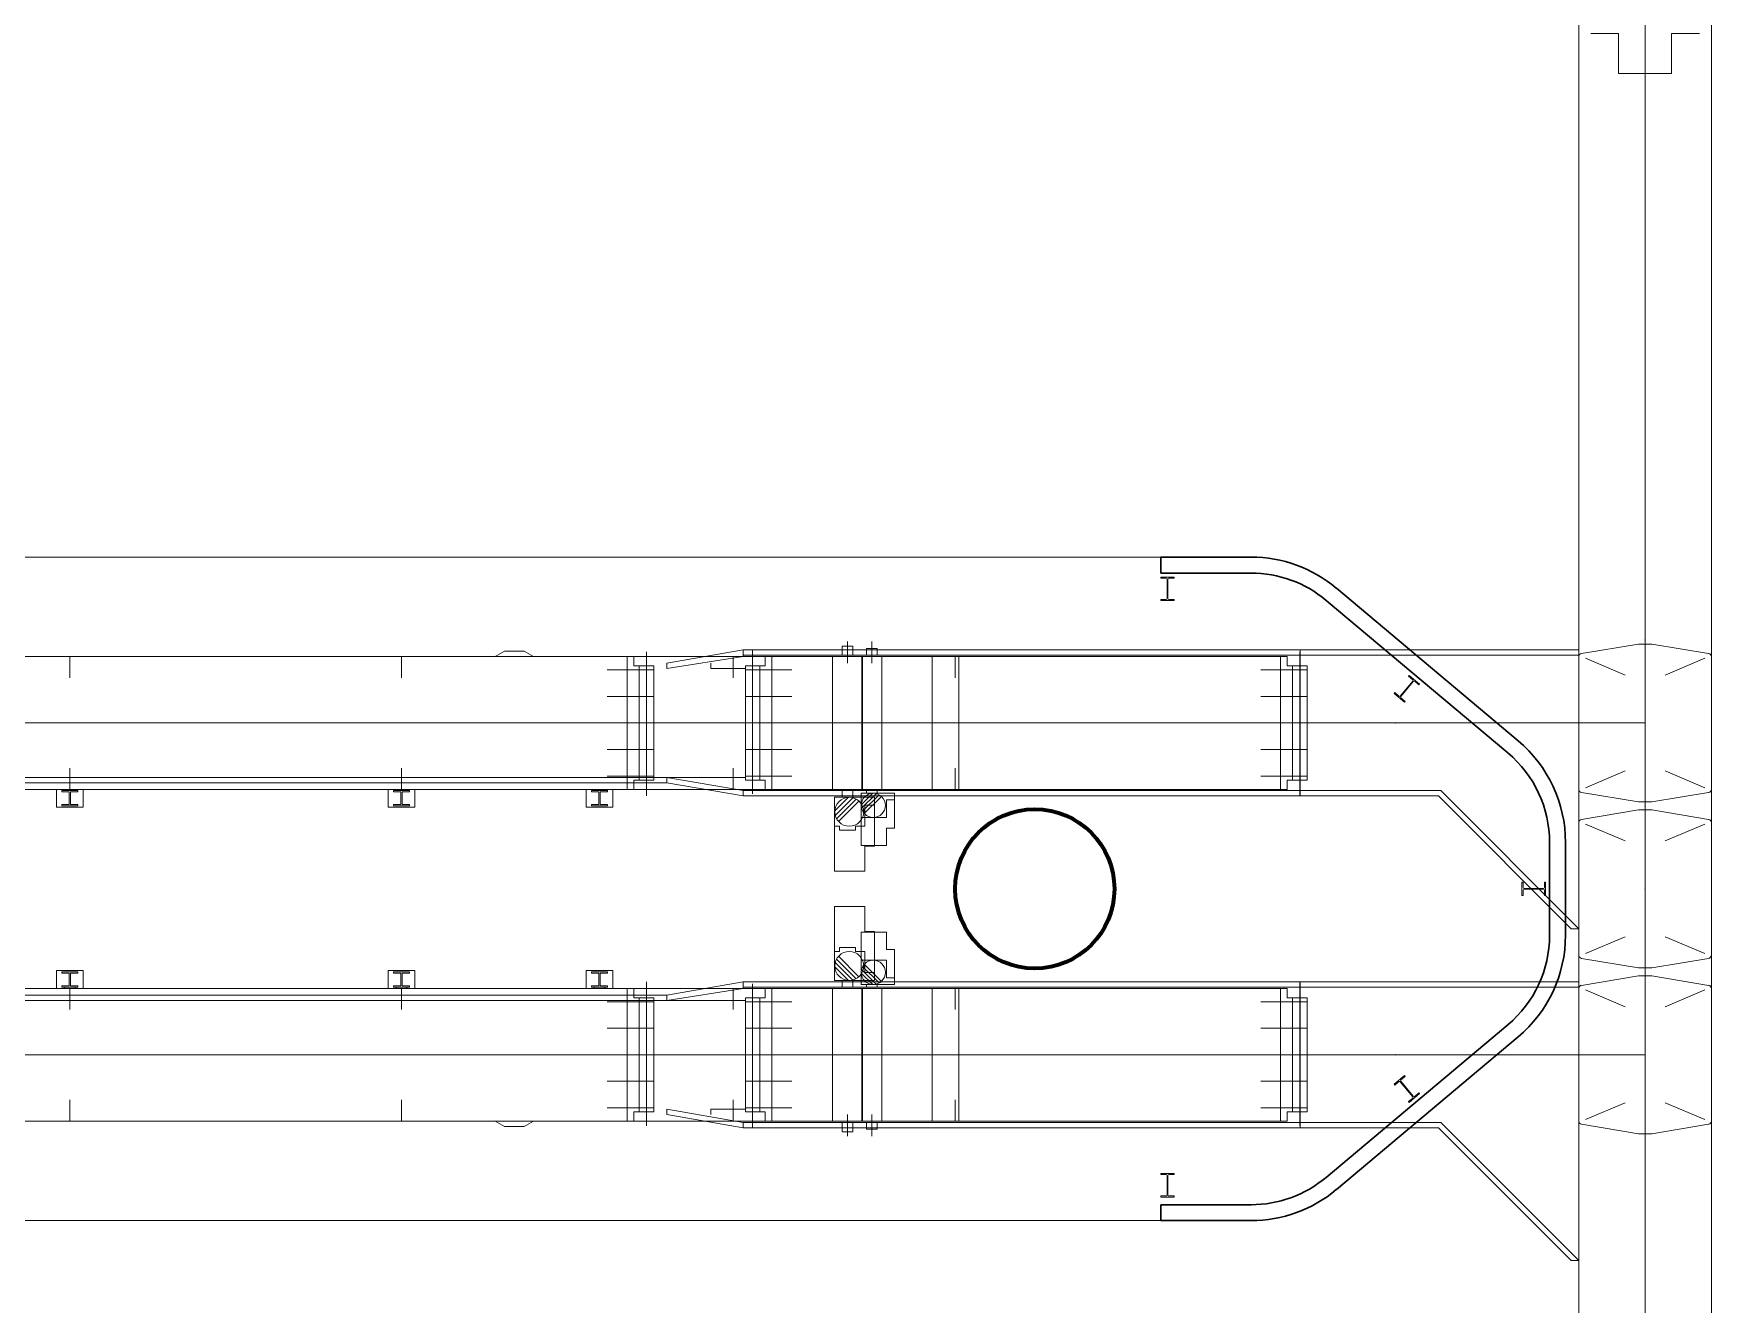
# Model space of a CAD drawing. Header units: metres. Extents: x 1807 to 3745, y 842 to 1968.
# Drawn here: x 3502.45 to 3515.1, y 1472.87 to 1482.44 of the extents above; entities that cross this region are included whole.
import ezdxf

# ---------------------------------------------------------------- set-up
doc = ezdxf.new("R2010")
doc.units = ezdxf.units.M
doc.header["$MEASUREMENT"] = 0
doc.layers.add('Level 1', color=7, linetype='Continuous', lineweight=0)

msp = doc.modelspace()

# ---------------------------------------------------------------- linework, layer by layer
at = {"layer": 'Level 1', "color": 7, "linetype": 'Continuous', "lineweight": 0}
for p, q in [((3514.1, 1578.518), (3514.1, 1447.9)), ((3515.1, 1578.518), (3515.1, 1447.9)), ((3514.19, 1482.445), (3514.4, 1482.445)), ((3514.4, 1482.145), (3514.4, 1482.445)), ((3514.8, 1482.445), (3515.01, 1482.445)), ((3514.8, 1482.145), (3514.8, 1482.445)), ((3514.4, 1482.145), (3514.8, 1482.145)), ((3486.27, 1478.5), (3511.63, 1478.5)), ((3512.273, 1478.266), (3513.643, 1477.116)), ((3506.003, 1477.79), (3505.934, 1477.75)), ((3506.003, 1477.79), (3506.153, 1477.79)), ((3506.223, 1477.75), (3506.153, 1477.79)), ((3507.803, 1477.8), (3507.228, 1477.7)), ((3512, 1477.8), (3507.803, 1477.8)), ((3507.803, 1477.8), (3507.803, 1477.75)), ((3508.548, 1477.83), (3508.548, 1477.76)), ((3508.628, 1477.83), (3508.548, 1477.83)), ((3508.628, 1477.83), (3508.628, 1477.76)), ((3508.812, 1477.81), (3508.732, 1477.81)), ((3508.732, 1477.81), (3508.732, 1477.76)), ((3508.812, 1477.81), (3508.812, 1477.76)), ((3512, 1477.8), (3512.72, 1477.8)), ((3512, 1477.8), (3512, 1476.7)), ((3512.72, 1477.8), (3514.1, 1477.8)), ((3514.55, 1477.845), (3514.121, 1477.773)), ((3514.65, 1477.845), (3514.55, 1477.845)), ((3514.599, 1477.874), (3514.601, 1477.876)), ((3514.601, 1477.874), (3514.599, 1477.876)), ((3514.65, 1477.845), (3515.079, 1477.773)), ((3511.853, 1477.75), (3486.047, 1477.75)), ((3502.728, 1477.75), (3502.728, 1477.59)), ((3505.228, 1477.75), (3505.228, 1477.59)), ((3507.128, 1477.65), (3506.778, 1477.65)), ((3506.978, 1477.75), (3506.928, 1477.75)), ((3506.978, 1477.68), (3506.978, 1477.75)), ((3507.128, 1477.68), (3506.978, 1477.68)), ((3507.128, 1476.82), (3507.128, 1477.68)), ((3507.228, 1477.66), (3507.803, 1477.75)), ((3507.228, 1477.7), (3507.228, 1477.66)), ((3507.559, 1477.7), (3507.559, 1477.66)), ((3507.818, 1477.66), (3507.559, 1477.66)), ((3507.728, 1477.75), (3507.728, 1477.59)), ((3512, 1477.76), (3507.803, 1477.76)), ((3507.819, 1477.68), (3507.819, 1476.82)), ((3507.819, 1477.68), (3507.969, 1477.68)), ((3507.819, 1477.65), (3508.169, 1477.65)), ((3507.968, 1477.75), (3508.018, 1477.75)), ((3507.969, 1477.68), (3507.969, 1477.75)), ((3508.688, 1477.76), (3508.488, 1477.76)), ((3508.847, 1477.76), (3508.697, 1477.76)), ((3509.4, 1477.75), (3509.4, 1477.59)), ((3512.053, 1477.65), (3511.703, 1477.65)), ((3511.903, 1477.75), (3511.853, 1477.75)), ((3511.903, 1477.68), (3511.903, 1477.75)), ((3512.053, 1477.68), (3511.903, 1477.68)), ((3512, 1477.76), (3512.72, 1477.76)), ((3512.053, 1476.82), (3512.053, 1477.68)), ((3512.72, 1477.76), (3514.1, 1477.76)), ((3514.1, 1476.751), (3514.1, 1477.749)), ((3514.15, 1477.738), (3514.45, 1477.611)), ((3515.05, 1477.738), (3514.75, 1477.611)), ((3515.1, 1476.751), (3515.1, 1477.749)), ((3515.1, 1476.751), (3515.1, 1477.749)), ((3507.128, 1477.45), (3506.778, 1477.45)), ((3507.819, 1477.45), (3508.169, 1477.45)), ((3512.053, 1477.45), (3511.703, 1477.45)), ((3507.128, 1477.25), (3506.778, 1477.25)), ((3507.819, 1477.25), (3508.169, 1477.25)), ((3512.053, 1477.25), (3511.703, 1477.25)), ((3512.721, 1477.249), (3512.719, 1477.251)), ((3512.721, 1477.251), (3512.719, 1477.249)), ((3514.601, 1477.249), (3514.599, 1477.251)), ((3514.601, 1477.251), (3514.599, 1477.249)), ((3514.599, 1477.249), (3514.601, 1477.251)), ((3514.601, 1477.249), (3514.599, 1477.251)), ((3507.128, 1477.05), (3506.778, 1477.05)), ((3507.819, 1477.05), (3508.169, 1477.05)), ((3512.053, 1477.05), (3511.703, 1477.05)), ((3502.728, 1476.91), (3502.728, 1476.75)), ((3505.228, 1476.91), (3505.228, 1476.75)), ((3507.728, 1476.91), (3507.728, 1476.75)), ((3509.4, 1476.91), (3509.4, 1476.75)), ((3514.15, 1476.762), (3514.45, 1476.889)), ((3515.05, 1476.762), (3514.75, 1476.889)), ((3507.818, 1476.84), (3488.228, 1476.84)), ((3507.228, 1476.8), (3488.228, 1476.8)), ((3507.128, 1476.85), (3506.778, 1476.85)), ((3507.128, 1476.82), (3506.978, 1476.82)), ((3506.978, 1476.82), (3506.978, 1476.75)), ((3507.228, 1476.84), (3507.228, 1476.8)), ((3507.803, 1476.74), (3507.228, 1476.84)), ((3507.228, 1476.8), (3507.803, 1476.7)), ((3507.819, 1476.85), (3508.169, 1476.85)), ((3507.819, 1476.82), (3507.969, 1476.82)), ((3507.969, 1476.82), (3507.969, 1476.75)), ((3512.053, 1476.85), (3511.703, 1476.85)), ((3512.053, 1476.82), (3511.903, 1476.82)), ((3511.903, 1476.82), (3511.903, 1476.75)), ((3511.853, 1476.75), (3486.047, 1476.75)), ((3502.628, 1476.616), (3502.628, 1476.75)), ((3502.628, 1476.75), (3502.828, 1476.75)), ((3502.668, 1476.74), (3502.788, 1476.74)), ((3502.668, 1476.74), (3502.668, 1476.73)), ((3502.668, 1476.73), (3502.723, 1476.73)), ((3502.668, 1476.636), (3502.668, 1476.626)), ((3502.668, 1476.636), (3502.723, 1476.636)), ((3502.688, 1476.75), (3502.688, 1476.74)), ((3502.723, 1476.73), (3502.723, 1476.636)), ((3502.733, 1476.73), (3502.788, 1476.73)), ((3502.733, 1476.73), (3502.733, 1476.636)), ((3502.733, 1476.636), (3502.788, 1476.636)), ((3502.768, 1476.75), (3502.768, 1476.74)), ((3502.788, 1476.74), (3502.788, 1476.73)), ((3502.788, 1476.636), (3502.788, 1476.626)), ((3502.828, 1476.616), (3502.828, 1476.75)), ((3505.128, 1476.616), (3505.128, 1476.75)), ((3505.128, 1476.75), (3505.328, 1476.75)), ((3505.168, 1476.74), (3505.288, 1476.74)), ((3505.168, 1476.74), (3505.168, 1476.73)), ((3505.168, 1476.73), (3505.223, 1476.73)), ((3505.168, 1476.636), (3505.168, 1476.626)), ((3505.168, 1476.636), (3505.223, 1476.636)), ((3505.188, 1476.75), (3505.188, 1476.74)), ((3505.223, 1476.73), (3505.223, 1476.636)), ((3505.233, 1476.73), (3505.288, 1476.73)), ((3505.233, 1476.73), (3505.233, 1476.636)), ((3505.233, 1476.636), (3505.288, 1476.636)), ((3505.268, 1476.75), (3505.268, 1476.74)), ((3505.288, 1476.74), (3505.288, 1476.73)), ((3505.288, 1476.636), (3505.288, 1476.626)), ((3505.328, 1476.616), (3505.328, 1476.75)), ((3506.62, 1476.616), (3506.62, 1476.75)), ((3506.62, 1476.75), (3506.82, 1476.75)), ((3506.66, 1476.74), (3506.78, 1476.74)), ((3506.66, 1476.74), (3506.66, 1476.73)), ((3506.66, 1476.73), (3506.715, 1476.73)), ((3506.66, 1476.636), (3506.66, 1476.626)), ((3506.66, 1476.636), (3506.715, 1476.636)), ((3506.68, 1476.75), (3506.68, 1476.74)), ((3506.715, 1476.73), (3506.715, 1476.636)), ((3506.725, 1476.73), (3506.78, 1476.73)), ((3506.725, 1476.73), (3506.725, 1476.636)), ((3506.725, 1476.636), (3506.78, 1476.636)), ((3506.76, 1476.75), (3506.76, 1476.74)), ((3506.78, 1476.74), (3506.78, 1476.73)), ((3506.78, 1476.636), (3506.78, 1476.626)), ((3506.82, 1476.616), (3506.82, 1476.75)), ((3506.978, 1476.75), (3506.928, 1476.75)), ((3512, 1476.74), (3507.803, 1476.74)), ((3507.803, 1476.74), (3507.803, 1476.7)), ((3512, 1476.7), (3507.803, 1476.7)), ((3507.968, 1476.75), (3508.018, 1476.75)), ((3508.688, 1476.74), (3508.488, 1476.74)), ((3508.492, 1476.69), (3508.492, 1476.472)), ((3508.492, 1476.69), (3508.792, 1476.69)), ((3508.493, 1476.587), (3508.596, 1476.69)), ((3508.496, 1476.554), (3508.628, 1476.687)), ((3508.506, 1476.529), (3508.654, 1476.677)), ((3508.52, 1476.508), (3508.675, 1476.662)), ((3508.548, 1476.74), (3508.548, 1476.69)), ((3508.628, 1476.74), (3508.628, 1476.69)), ((3508.692, 1476.72), (3508.692, 1476.538)), ((3508.692, 1476.72), (3508.942, 1476.72)), ((3508.692, 1476.633), (3508.779, 1476.72)), ((3508.695, 1476.607), (3508.805, 1476.717)), ((3508.847, 1476.74), (3508.697, 1476.74)), ((3508.703, 1476.586), (3508.827, 1476.709)), ((3508.715, 1476.568), (3508.844, 1476.697)), ((3508.72, 1476.63), (3508.792, 1476.63)), ((3508.72, 1476.63), (3508.72, 1476.472)), ((3508.732, 1476.74), (3508.732, 1476.72)), ((3508.792, 1476.69), (3508.792, 1476.63)), ((3508.812, 1476.74), (3508.812, 1476.72)), ((3508.882, 1476.67), (3508.942, 1476.67)), ((3508.882, 1476.67), (3508.882, 1476.538)), ((3508.942, 1476.72), (3508.942, 1476.67)), ((3511.903, 1476.75), (3511.853, 1476.75)), ((3512, 1476.74), (3512.72, 1476.74)), ((3512, 1476.7), (3512.72, 1476.7)), ((3512.72, 1476.74), (3513.06, 1476.74)), ((3512.72, 1476.7), (3513.043, 1476.7)), ((3513.043, 1476.7), (3514.043, 1475.7)), ((3513.06, 1476.74), (3514.1, 1475.7)), ((3514.55, 1476.655), (3514.121, 1476.726)), ((3514.65, 1476.655), (3514.55, 1476.655)), ((3514.65, 1476.655), (3515.079, 1476.726)), ((3502.628, 1476.616), (3502.828, 1476.616)), ((3502.668, 1476.626), (3502.788, 1476.626)), ((3505.128, 1476.616), (3505.328, 1476.616)), ((3505.168, 1476.626), (3505.288, 1476.626)), ((3506.62, 1476.616), (3506.82, 1476.616)), ((3506.66, 1476.626), (3506.78, 1476.626)), ((3508.692, 1476.538), (3508.882, 1476.538)), ((3514.55, 1476.595), (3514.121, 1476.523)), ((3514.65, 1476.595), (3514.55, 1476.595)), ((3514.599, 1476.624), (3514.601, 1476.626)), ((3514.601, 1476.624), (3514.599, 1476.626)), ((3514.65, 1476.595), (3515.079, 1476.523)), ((3508.492, 1476.472), (3508.528, 1476.472)), ((3508.528, 1476.472), (3508.528, 1476.442)), ((3508.528, 1476.442), (3508.649, 1476.442)), ((3508.648, 1476.472), (3508.648, 1476.442)), ((3508.648, 1476.472), (3508.72, 1476.472)), ((3514.1, 1475.501), (3514.1, 1476.499)), ((3514.15, 1476.488), (3514.45, 1476.361)), ((3515.05, 1476.488), (3514.75, 1476.361)), ((3515.1, 1475.501), (3515.1, 1476.499)), ((3515.1, 1475.501), (3515.1, 1476.499)), ((3514, 1476.35), (3514, 1475.65)), ((3514.599, 1475.999), (3514.601, 1476.001)), ((3514.601, 1475.999), (3514.599, 1476.001)), ((3514.043, 1475.7), (3514.1, 1475.7)), ((3514.15, 1475.512), (3514.45, 1475.639)), ((3515.05, 1475.512), (3514.75, 1475.639)), ((3508.492, 1475.528), (3508.528, 1475.528)), ((3508.492, 1475.31), (3508.492, 1475.528)), ((3508.52, 1475.492), (3508.675, 1475.337)), ((3508.528, 1475.558), (3508.649, 1475.558)), ((3508.528, 1475.528), (3508.528, 1475.558)), ((3508.648, 1475.528), (3508.648, 1475.558)), ((3508.648, 1475.528), (3508.72, 1475.528)), ((3508.72, 1475.37), (3508.72, 1475.528)), ((3502.628, 1475.384), (3502.628, 1475.25)), ((3502.628, 1475.384), (3502.828, 1475.384)), ((3502.668, 1475.374), (3502.788, 1475.374)), ((3502.668, 1475.364), (3502.668, 1475.374)), ((3502.788, 1475.364), (3502.788, 1475.374)), ((3502.828, 1475.384), (3502.828, 1475.25)), ((3505.128, 1475.384), (3505.128, 1475.25)), ((3505.128, 1475.384), (3505.328, 1475.384)), ((3505.168, 1475.374), (3505.288, 1475.374)), ((3505.168, 1475.364), (3505.168, 1475.374)), ((3505.288, 1475.364), (3505.288, 1475.374)), ((3505.328, 1475.384), (3505.328, 1475.25)), ((3506.62, 1475.384), (3506.62, 1475.25)), ((3506.62, 1475.384), (3506.82, 1475.384)), ((3506.66, 1475.374), (3506.78, 1475.374)), ((3506.66, 1475.364), (3506.66, 1475.374)), ((3506.78, 1475.364), (3506.78, 1475.374)), ((3506.82, 1475.384), (3506.82, 1475.25)), ((3508.493, 1475.413), (3508.596, 1475.31)), ((3508.496, 1475.446), (3508.628, 1475.313)), ((3508.506, 1475.471), (3508.654, 1475.323)), ((3508.692, 1475.462), (3508.882, 1475.462)), ((3508.692, 1475.28), (3508.692, 1475.462)), ((3508.692, 1475.366), (3508.779, 1475.28)), ((3508.695, 1475.393), (3508.805, 1475.283)), ((3508.703, 1475.414), (3508.827, 1475.291)), ((3508.715, 1475.432), (3508.844, 1475.303)), ((3508.72, 1475.37), (3508.792, 1475.37)), ((3508.792, 1475.31), (3508.792, 1475.37)), ((3508.882, 1475.33), (3508.882, 1475.462)), ((3514.55, 1475.405), (3514.121, 1475.476)), ((3514.65, 1475.405), (3514.55, 1475.405)), ((3514.599, 1475.374), (3514.601, 1475.376)), ((3514.601, 1475.374), (3514.599, 1475.376)), ((3514.65, 1475.405), (3515.079, 1475.476)), ((3511.853, 1475.25), (3487.489, 1475.25)), ((3502.628, 1475.25), (3502.828, 1475.25)), ((3502.668, 1475.364), (3502.723, 1475.364)), ((3502.668, 1475.27), (3502.723, 1475.27)), ((3502.668, 1475.26), (3502.668, 1475.27)), ((3502.668, 1475.26), (3502.788, 1475.26)), ((3502.688, 1475.25), (3502.688, 1475.26)), ((3502.723, 1475.27), (3502.723, 1475.364)), ((3502.728, 1475.09), (3502.728, 1475.25)), ((3502.733, 1475.364), (3502.788, 1475.364)), ((3502.733, 1475.27), (3502.733, 1475.364)), ((3502.733, 1475.27), (3502.788, 1475.27)), ((3502.768, 1475.25), (3502.768, 1475.26)), ((3502.788, 1475.26), (3502.788, 1475.27)), ((3505.128, 1475.25), (3505.328, 1475.25)), ((3505.168, 1475.364), (3505.223, 1475.364)), ((3505.168, 1475.27), (3505.223, 1475.27)), ((3505.168, 1475.26), (3505.168, 1475.27)), ((3505.168, 1475.26), (3505.288, 1475.26)), ((3505.188, 1475.25), (3505.188, 1475.26)), ((3505.223, 1475.27), (3505.223, 1475.364)), ((3505.228, 1475.09), (3505.228, 1475.25)), ((3505.233, 1475.364), (3505.288, 1475.364)), ((3505.233, 1475.27), (3505.233, 1475.364)), ((3505.233, 1475.27), (3505.288, 1475.27)), ((3505.268, 1475.25), (3505.268, 1475.26)), ((3505.288, 1475.26), (3505.288, 1475.27)), ((3506.62, 1475.25), (3506.82, 1475.25)), ((3506.66, 1475.364), (3506.715, 1475.364)), ((3506.66, 1475.27), (3506.715, 1475.27)), ((3506.66, 1475.26), (3506.66, 1475.27)), ((3506.66, 1475.26), (3506.78, 1475.26)), ((3506.68, 1475.25), (3506.68, 1475.26)), ((3506.715, 1475.27), (3506.715, 1475.364)), ((3506.725, 1475.364), (3506.78, 1475.364)), ((3506.725, 1475.27), (3506.725, 1475.364)), ((3506.725, 1475.27), (3506.78, 1475.27)), ((3506.76, 1475.25), (3506.76, 1475.26)), ((3506.78, 1475.26), (3506.78, 1475.27)), ((3506.978, 1475.25), (3506.928, 1475.25)), ((3506.978, 1475.18), (3506.978, 1475.25)), ((3507.803, 1475.3), (3507.228, 1475.2)), ((3507.228, 1475.16), (3507.803, 1475.25)), ((3507.728, 1475.09), (3507.728, 1475.25)), ((3512, 1475.3), (3507.803, 1475.3)), ((3507.803, 1475.3), (3507.803, 1475.25)), ((3512, 1475.26), (3507.803, 1475.26)), ((3507.968, 1475.25), (3508.018, 1475.25)), ((3507.969, 1475.18), (3507.969, 1475.25)), ((3508.688, 1475.26), (3508.488, 1475.26)), ((3508.492, 1475.31), (3508.792, 1475.31)), ((3508.548, 1475.26), (3508.548, 1475.31)), ((3508.628, 1475.26), (3508.628, 1475.31)), ((3508.692, 1475.28), (3508.942, 1475.28)), ((3508.847, 1475.26), (3508.697, 1475.26)), ((3508.732, 1475.26), (3508.732, 1475.28)), ((3508.812, 1475.26), (3508.812, 1475.28)), ((3508.882, 1475.33), (3508.942, 1475.33)), ((3508.942, 1475.28), (3508.942, 1475.33)), ((3509.4, 1475.25), (3509.4, 1475.09)), ((3511.903, 1475.25), (3511.853, 1475.25)), ((3511.903, 1475.18), (3511.903, 1475.25)), ((3512, 1475.3), (3512.72, 1475.3)), ((3512, 1475.3), (3512, 1474.2)), ((3512, 1475.26), (3512.72, 1475.26)), ((3512.72, 1475.3), (3514.1, 1475.3)), ((3512.72, 1475.26), (3514.1, 1475.26)), ((3514.1, 1474.251), (3514.1, 1475.249)), ((3514.55, 1475.345), (3514.121, 1475.273)), ((3514.15, 1475.238), (3514.45, 1475.111)), ((3514.65, 1475.345), (3514.55, 1475.345)), ((3514.65, 1475.345), (3515.079, 1475.273)), ((3515.05, 1475.238), (3514.75, 1475.111)), ((3515.1, 1474.251), (3515.1, 1475.249)), ((3515.1, 1474.251), (3515.1, 1475.249)), ((3507.228, 1475.2), (3488.228, 1475.2)), ((3507.818, 1475.16), (3488.228, 1475.16)), ((3507.128, 1475.15), (3506.778, 1475.15)), ((3507.128, 1475.18), (3506.978, 1475.18)), ((3507.128, 1475.18), (3507.128, 1474.32)), ((3507.228, 1475.2), (3507.228, 1475.16)), ((3507.819, 1474.32), (3507.819, 1475.18)), ((3507.819, 1475.18), (3507.969, 1475.18)), ((3507.819, 1475.15), (3508.169, 1475.15)), ((3512.053, 1475.15), (3511.703, 1475.15)), ((3512.053, 1475.18), (3511.903, 1475.18)), ((3512.053, 1475.18), (3512.053, 1474.32)), ((3507.128, 1474.95), (3506.778, 1474.95)), ((3507.819, 1474.95), (3508.169, 1474.95)), ((3512.053, 1474.95), (3511.703, 1474.95)), ((3513.643, 1474.884), (3512.273, 1473.734)), ((3507.128, 1474.75), (3506.778, 1474.75)), ((3507.819, 1474.75), (3508.169, 1474.75)), ((3512.053, 1474.75), (3511.703, 1474.75)), ((3512.721, 1474.749), (3512.719, 1474.751)), ((3512.721, 1474.751), (3512.719, 1474.749)), ((3514.601, 1474.749), (3514.599, 1474.751)), ((3514.601, 1474.751), (3514.599, 1474.749)), ((3514.599, 1474.749), (3514.601, 1474.751)), ((3514.601, 1474.749), (3514.599, 1474.751)), ((3507.128, 1474.55), (3506.778, 1474.55)), ((3507.819, 1474.55), (3508.169, 1474.55)), ((3512.053, 1474.55), (3511.703, 1474.55)), ((3502.728, 1474.25), (3502.728, 1474.41)), ((3505.228, 1474.25), (3505.228, 1474.41)), ((3507.728, 1474.25), (3507.728, 1474.41)), ((3509.4, 1474.41), (3509.4, 1474.25)), ((3514.15, 1474.262), (3514.45, 1474.389)), ((3515.05, 1474.262), (3514.75, 1474.389)), ((3511.853, 1474.25), (3486.047, 1474.25)), ((3506.003, 1474.21), (3505.934, 1474.25)), ((3506.223, 1474.25), (3506.153, 1474.21)), ((3507.128, 1474.35), (3506.778, 1474.35)), ((3506.978, 1474.25), (3506.928, 1474.25)), ((3507.128, 1474.32), (3506.978, 1474.32)), ((3506.978, 1474.32), (3506.978, 1474.25)), ((3507.228, 1474.34), (3507.228, 1474.3)), ((3507.803, 1474.24), (3507.228, 1474.34)), ((3507.228, 1474.3), (3507.803, 1474.2)), ((3507.559, 1474.3), (3507.559, 1474.34)), ((3507.818, 1474.34), (3507.559, 1474.34)), ((3512, 1474.24), (3507.803, 1474.24)), ((3507.803, 1474.24), (3507.803, 1474.2)), ((3507.819, 1474.35), (3508.169, 1474.35)), ((3507.819, 1474.32), (3507.969, 1474.32)), ((3507.968, 1474.25), (3508.018, 1474.25)), ((3507.969, 1474.32), (3507.969, 1474.25)), ((3508.688, 1474.24), (3508.488, 1474.24)), ((3508.548, 1474.17), (3508.548, 1474.24)), ((3508.628, 1474.17), (3508.628, 1474.24)), ((3508.847, 1474.24), (3508.697, 1474.24)), ((3508.732, 1474.19), (3508.732, 1474.24)), ((3508.812, 1474.19), (3508.812, 1474.24)), ((3512.053, 1474.35), (3511.703, 1474.35)), ((3511.903, 1474.25), (3511.853, 1474.25)), ((3512.053, 1474.32), (3511.903, 1474.32)), ((3511.903, 1474.32), (3511.903, 1474.25)), ((3512, 1474.24), (3512.72, 1474.24)), ((3512.72, 1474.24), (3513.06, 1474.24)), ((3513.06, 1474.24), (3514.1, 1473.2)), ((3514.55, 1474.155), (3514.121, 1474.226)), ((3514.65, 1474.155), (3515.079, 1474.226)), ((3506.003, 1474.21), (3506.153, 1474.21)), ((3512, 1474.2), (3507.803, 1474.2)), ((3508.628, 1474.17), (3508.548, 1474.17)), ((3508.812, 1474.19), (3508.732, 1474.19)), ((3512, 1474.2), (3512.72, 1474.2)), ((3512.72, 1474.2), (3513.043, 1474.2)), ((3513.043, 1474.2), (3514.043, 1473.2)), ((3514.65, 1474.155), (3514.55, 1474.155)), ((3511.63, 1473.5), (3486.27, 1473.5)), ((3514.043, 1473.2), (3514.1, 1473.2))]:
    msp.add_line(p, q, dxfattribs=at)
at = {"layer": 'Level 1', "color": 7, "linetype": 'Continuous', "lineweight": 0, "ltscale": 4}
for p, q in [((3514.6, 1578.518), (3514.6, 1447.9)), ((3507.073, 1476.7), (3507.073, 1477.785)), ((3507.874, 1477.8), (3507.874, 1476.715)), ((3508.588, 1477.7), (3508.588, 1477.864)), ((3508.772, 1477.7), (3508.772, 1477.864)), ((3511.998, 1476.7), (3511.998, 1477.785)), ((3506.928, 1476.75), (3506.928, 1477.75)), ((3507.018, 1476.82), (3507.018, 1477.68)), ((3507.929, 1477.68), (3507.929, 1476.82)), ((3508.019, 1477.75), (3508.019, 1476.75)), ((3508.475, 1477.75), (3508.475, 1476.75)), ((3508.697, 1477.75), (3508.697, 1476.75)), ((3508.701, 1477.75), (3508.701, 1476.75)), ((3508.847, 1477.75), (3508.847, 1476.75)), ((3509.228, 1477.75), (3509.228, 1476.75)), ((3509.428, 1477.75), (3509.428, 1476.75)), ((3511.853, 1476.75), (3511.853, 1477.75)), ((3511.943, 1476.82), (3511.943, 1477.68)), ((3485.18, 1477.25), (3512.72, 1477.25)), ((3514.6, 1477.25), (3512.72, 1477.25)), ((3508.792, 1476.63), (3508.792, 1476.322)), ((3508.942, 1476.67), (3508.942, 1476.458)), ((3508.692, 1476.326), (3508.692, 1476.538)), ((3508.492, 1476.134), (3508.492, 1476.472)), ((3508.882, 1476.458), (3508.882, 1476.326)), ((3508.882, 1476.458), (3508.942, 1476.458)), ((3508.882, 1476.326), (3508.692, 1476.326)), ((3508.72, 1476.322), (3508.72, 1476.134)), ((3508.72, 1476.322), (3508.792, 1476.322)), ((3508.72, 1476.134), (3508.492, 1476.134)), ((3508.492, 1475.866), (3508.492, 1475.528)), ((3508.72, 1475.866), (3508.492, 1475.866)), ((3508.72, 1475.678), (3508.72, 1475.866)), ((3508.692, 1475.674), (3508.692, 1475.462)), ((3508.882, 1475.674), (3508.692, 1475.674)), ((3508.72, 1475.678), (3508.792, 1475.678)), ((3508.792, 1475.37), (3508.792, 1475.678)), ((3508.882, 1475.542), (3508.882, 1475.674)), ((3508.882, 1475.542), (3508.942, 1475.542)), ((3508.942, 1475.33), (3508.942, 1475.542)), ((3506.928, 1475.25), (3506.928, 1474.25)), ((3507.073, 1475.3), (3507.073, 1474.215)), ((3507.874, 1474.2), (3507.874, 1475.285)), ((3508.019, 1474.25), (3508.019, 1475.25)), ((3508.475, 1474.25), (3508.475, 1475.25)), ((3508.697, 1474.25), (3508.697, 1475.25)), ((3508.701, 1474.25), (3508.701, 1475.25)), ((3508.847, 1474.25), (3508.847, 1475.25)), ((3509.228, 1475.25), (3509.228, 1474.25)), ((3509.428, 1475.25), (3509.428, 1474.25)), ((3511.853, 1475.25), (3511.853, 1474.25)), ((3511.998, 1475.3), (3511.998, 1474.215)), ((3507.018, 1475.18), (3507.018, 1474.32)), ((3507.929, 1474.32), (3507.929, 1475.18)), ((3511.943, 1475.18), (3511.943, 1474.32)), ((3485.18, 1474.75), (3512.72, 1474.75)), ((3514.6, 1474.75), (3512.72, 1474.75)), ((3508.588, 1474.3), (3508.588, 1474.136)), ((3508.772, 1474.3), (3508.772, 1474.136))]:
    msp.add_line(p, q, dxfattribs=at)
at = {"layer": 'Level 1', "color": 7, "linetype": 'Continuous', "lineweight": 30}
for p, q in [((3511.63, 1478.5), (3510.95, 1478.5)), ((3510.95, 1478.5), (3510.95, 1478.38)), ((3510.95, 1478.38), (3511.63, 1478.38)), ((3512.196, 1478.174), (3513.566, 1477.024)), ((3513.643, 1477.116), (3512.273, 1478.266)), ((3513.88, 1476.35), (3513.88, 1475.65)), ((3514, 1475.65), (3514, 1476.35)), ((3513.566, 1474.976), (3512.196, 1473.826)), ((3512.273, 1473.734), (3513.643, 1474.884)), ((3511.63, 1473.62), (3510.95, 1473.62)), ((3510.95, 1473.62), (3510.95, 1473.5)), ((3510.95, 1473.5), (3511.63, 1473.5))]:
    msp.add_line(p, q, dxfattribs=at)
at = {"layer": 'Level 1', "color": 7, "linetype": 'Continuous', "lineweight": 13}
for p, q in [((3510.95, 1478.35), (3511.051, 1478.35)), ((3510.95, 1478.342), (3510.95, 1478.35)), ((3510.991, 1478.342), (3510.95, 1478.342)), ((3510.998, 1478.188), (3510.998, 1478.334)), ((3511.003, 1478.334), (3511.003, 1478.188)), ((3511.051, 1478.342), (3511.01, 1478.342)), ((3511.051, 1478.35), (3511.051, 1478.342)), ((3510.95, 1478.172), (3510.95, 1478.18)), ((3510.95, 1478.18), (3510.991, 1478.18)), ((3511.051, 1478.172), (3510.95, 1478.172)), ((3511.01, 1478.18), (3511.051, 1478.18)), ((3511.051, 1478.18), (3511.051, 1478.172)), ((3512.755, 1477.453), (3512.85, 1477.566)), ((3512.853, 1477.563), (3512.759, 1477.45)), ((3512.817, 1477.603), (3512.823, 1477.609)), ((3512.849, 1477.576), (3512.817, 1477.603)), ((3512.823, 1477.609), (3512.9, 1477.543)), ((3512.895, 1477.537), (3512.864, 1477.564)), ((3512.9, 1477.543), (3512.895, 1477.537)), ((3512.708, 1477.472), (3512.713, 1477.479)), ((3512.786, 1477.407), (3512.708, 1477.472)), ((3512.713, 1477.479), (3512.745, 1477.452)), ((3512.76, 1477.439), (3512.791, 1477.413)), ((3512.791, 1477.413), (3512.786, 1477.407)), ((3513.672, 1475.949), (3513.672, 1476.051)), ((3513.672, 1476.051), (3513.68, 1476.051)), ((3513.68, 1476.051), (3513.68, 1476.01)), ((3513.688, 1476.002), (3513.834, 1476.002)), ((3513.834, 1475.998), (3513.688, 1475.998)), ((3513.842, 1476.01), (3513.842, 1476.051)), ((3513.842, 1476.051), (3513.85, 1476.051)), ((3513.85, 1476.051), (3513.85, 1475.949)), ((3513.68, 1475.949), (3513.672, 1475.949)), ((3513.68, 1475.99), (3513.68, 1475.949)), ((3513.842, 1475.949), (3513.842, 1475.99)), ((3513.85, 1475.949), (3513.842, 1475.949)), ((3512.786, 1474.593), (3512.708, 1474.528)), ((3512.708, 1474.528), (3512.713, 1474.521)), ((3512.713, 1474.521), (3512.745, 1474.548)), ((3512.755, 1474.547), (3512.85, 1474.434)), ((3512.853, 1474.437), (3512.759, 1474.55)), ((3512.76, 1474.561), (3512.791, 1474.587)), ((3512.791, 1474.587), (3512.786, 1474.593)), ((3512.849, 1474.424), (3512.817, 1474.397)), ((3512.817, 1474.397), (3512.823, 1474.391)), ((3512.823, 1474.391), (3512.9, 1474.457)), ((3512.895, 1474.463), (3512.864, 1474.436)), ((3512.9, 1474.457), (3512.895, 1474.463)), ((3510.95, 1473.848), (3510.95, 1473.856)), ((3510.95, 1473.856), (3511.051, 1473.856)), ((3510.991, 1473.848), (3510.95, 1473.848)), ((3511.051, 1473.848), (3511.011, 1473.848)), ((3511.051, 1473.856), (3511.051, 1473.848)), ((3510.998, 1473.693), (3510.998, 1473.84)), ((3511.003, 1473.84), (3511.003, 1473.693)), ((3510.95, 1473.678), (3510.95, 1473.686)), ((3510.95, 1473.686), (3510.991, 1473.686)), ((3511.051, 1473.678), (3510.95, 1473.678)), ((3511.011, 1473.686), (3511.051, 1473.686)), ((3511.051, 1473.686), (3511.051, 1473.678))]:
    msp.add_line(p, q, dxfattribs=at)
at = {"layer": 'Level 1', "color": 7, "linetype": 'Continuous', "lineweight": 0}
for centre, radius in [((3508.602, 1476.581), 0.109), ((3508.783, 1476.629), 0.091), ((3508.602, 1475.419), 0.109), ((3508.783, 1475.371), 0.091)]:
    msp.add_circle(centre, radius, dxfattribs=at)
at = {"layer": 'Level 1', "color": 7, "linetype": 'Continuous', "lineweight": 70}
msp.add_circle((3510, 1476), 0.6, dxfattribs=at)
at = {"layer": 'Level 1', "color": 7, "linetype": 'Continuous', "lineweight": 0}
for centre, radius, start, end in [((3511.63, 1477.5), 1, 49.9895, 90), ((3514.125, 1477.749), 0.025, 99.4622, 180), ((3515.075, 1477.749), 0.025, 0, 80.5378), ((3513, 1476.35), 1, 0, 49.9899), ((3514.125, 1476.751), 0.025, 180, 260.5376), ((3515.075, 1476.751), 0.025, 279.4624, 0), ((3514.125, 1476.499), 0.025, 99.4622, 180), ((3515.075, 1476.499), 0.025, 0, 80.5378), ((3513, 1475.65), 1, 310.0105, 0), ((3514.125, 1475.501), 0.025, 180, 260.5376), ((3515.075, 1475.501), 0.025, 279.4624, 0), ((3514.125, 1475.249), 0.025, 99.4622, 180), ((3515.075, 1475.249), 0.025, 0, 80.5378), ((3514.125, 1474.251), 0.025, 180, 260.5376), ((3515.075, 1474.251), 0.025, 279.4624, 0), ((3511.63, 1474.5), 1, 270, 310.0101)]:
    msp.add_arc(centre, radius, start, end, dxfattribs=at)
at = {"layer": 'Level 1', "color": 7, "linetype": 'Continuous', "lineweight": 30}
for centre, radius, start, end in [((3511.63, 1477.5), 1, 49.9904, 89.9991), ((3511.63, 1477.5), 0.88, 49.9904, 89.9991), ((3513, 1476.35), 0.88, 359.9989, 49.9901), ((3513, 1476.35), 1, 359.9989, 49.9901), ((3513, 1475.65), 0.88, 310.0105, 359.9992), ((3513, 1475.65), 1, 310.0105, 359.9992), ((3511.63, 1474.5), 0.88, 270.0003, 310.0096), ((3511.63, 1474.5), 1, 270.0003, 310.0096)]:
    msp.add_arc(centre, radius, start, end, dxfattribs=at)
at = {"layer": 'Level 1', "color": 7, "linetype": 'Continuous', "lineweight": 13}
for centre, start, end in [((3510.991, 1478.334), 0, 90), ((3511.01, 1478.334), 90, 180), ((3510.991, 1478.188), 270, 0), ((3511.01, 1478.188), 180, 270), ((3512.844, 1477.571), 320, 50), ((3512.859, 1477.558), 50, 140), ((3512.75, 1477.458), 230, 320), ((3512.765, 1477.445), 140, 230), ((3513.688, 1476.01), 180, 270), ((3513.688, 1475.99), 90, 180), ((3513.834, 1476.01), 270, 0), ((3513.834, 1475.99), 0, 90), ((3512.75, 1474.542), 40, 130), ((3512.765, 1474.555), 130, 220), ((3512.844, 1474.429), 310, 40), ((3512.859, 1474.442), 220, 310), ((3510.991, 1473.84), 0, 90), ((3511.011, 1473.84), 90, 180), ((3510.991, 1473.693), 270, 0), ((3511.011, 1473.693), 180, 270)]:
    msp.add_arc(centre, 0.0076, start, end, dxfattribs=at)

doc.saveas('drawing.dxf')
